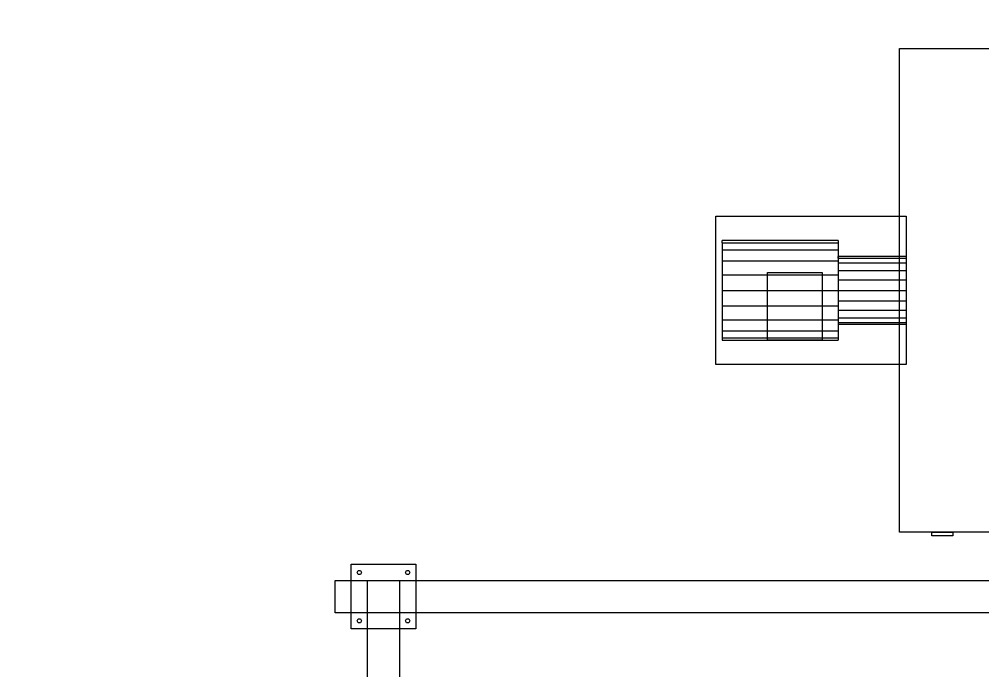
# Model space of a CAD drawing. Header units: millimetres. Extents: x -191664 to 191490, y -197311 to 10263.
# Drawn here: x -624 to 2362, y -129280 to -127259 of the extents above; entities that cross this region are included whole.
import ezdxf

# ---------------------------------------------------------------- set-up
doc = ezdxf.new("R2010")
doc.units = ezdxf.units.MM
doc.layers.add('DET_secador_superior', color=7, linetype='Continuous', lineweight=0)
doc.layers.add('R15_COTAS_TRANSPORTE_P', color=1, linetype='Continuous', lineweight=0)
doc.dimstyles.new('PLANTA_20', dxfattribs={"dimtxt": 50, "dimasz": 30, "dimexe": 30, "dimexo": 16, "dimgap": 20, "dimtad": 1, "dimtih": 1, "dimtoh": 1, "dimdec": 1, "dimzin": 0, "dimdsep": 46, "dimcen": 0.09, "dimadec": 0, "dimazin": 0, "dimtfac": 1, "dimtdec": 4, "dimtofl": 0, "dimtmove": 0, "dimatfit": 3, "dimfxl": 1, "dimtolj": 1, "dimtzin": 0, "dimarcsym": 0})

# ---------------------------------------------------------------- blocks, each defined once
blk = doc.blocks.new('*D131')
at = {"layer": 'Defpoints', "color": 0, "transparency": 16777216}
for p in [(1100, -183968.1), (1139.8, -184162.7), (1104.6, -184212), (1304.6, -184212), (1304.6, -184212)]:
    blk.add_point(p, dxfattribs=at)
at = {"layer": 'R15_COTAS_TRANSPORTE_P', "color": 0, "lineweight": -2, "transparency": 16777216}
blk.add_arc((1304.6, -184212), 172, 140.0034, 169.9966, dxfattribs=at)
at = {"layer": 'R15_COTAS_TRANSPORTE_P', "color": 0, "transparency": 16777216}
for points in [[(1169.3, -184097.9), (1176.3, -184105), (1194, -184080.2)], [(1140.2, -184182.6), (1130.2, -184181.7), (1132.6, -184212)]]:
    blk.add_solid(points, dxfattribs=at)
blk = doc.blocks.new('*D132')
at = {"layer": 'Defpoints', "color": 0, "transparency": 16777216}
for p in [(-500, -194490), (-500, -194490), (500, -194490), (203.3, -194656.7), (439.7, -194832)]:
    blk.add_point(p, dxfattribs=at)
at = {"layer": 'R15_COTAS_TRANSPORTE_P', "color": 0, "lineweight": -2, "transparency": 16777216}
blk.add_arc((-500, -194490), 722.8, 342.3783, 357.6217, dxfattribs=at)
at = {"layer": 'R15_COTAS_TRANSPORTE_P', "color": 0, "transparency": 16777216}
for points in [[(217.2, -194519.9), (227.1, -194520.1), (222.8, -194490)], [(193.6, -194710.4), (184.1, -194707.2), (179.2, -194737.2)]]:
    blk.add_solid(points, dxfattribs=at)
blk = doc.blocks.new('*D133')
at = {"layer": 'Defpoints', "color": 0, "transparency": 16777216}
for p in [(439.7, -194148), (217.9, -194406.1), (-500, -194490), (-500, -194490), (500, -194490)]:
    blk.add_point(p, dxfattribs=at)
at = {"layer": 'R15_COTAS_TRANSPORTE_P', "color": 0, "lineweight": -2, "transparency": 16777216}
blk.add_arc((-500, -194490), 722.8, 2.3783, 17.6217, dxfattribs=at)
at = {"layer": 'R15_COTAS_TRANSPORTE_P', "color": 0, "transparency": 16777216}
for points in [[(184.1, -194272.8), (193.6, -194269.6), (179.2, -194242.8)], [(227.1, -194459.9), (217.2, -194460.1), (222.8, -194490)]]:
    blk.add_solid(points, dxfattribs=at)

msp = doc.modelspace()

# ---------------------------------------------------------------- linework, layer by layer
at = {"layer": 'DET_secador_superior', "color": 254, "true_color": 0xd8e0dc}
for p, q in [((2104.71, -128850), (2104.71, -127350)), ((2104.71, -127350), (5104.71, -127350)), ((5104.71, -128850), (2104.71, -128850))]:
    msp.add_line(p, q, dxfattribs=at)
at = {"layer": 'DET_secador_superior', "color": 251, "true_color": 0x536a64}
for p, q in [((1534.71, -128330), (1534.71, -127870)), ((1534.71, -127870), (2124.71, -127870)), ((2124.71, -127870), (2124.71, -128330)), ((2124.71, -128330), (1534.71, -128330))]:
    msp.add_line(p, q, dxfattribs=at)
at = {"layer": 'DET_secador_superior', "color": 142, "true_color": 0x159eb4}
for p, q in [((1554.71, -127952.59), (1554.71, -127945)), ((1914.71, -127945), (1554.71, -127945)), ((1554.71, -127952.59), (1554.71, -127974.6)), ((1554.71, -127952.59), (1914.71, -127952.59)), ((1914.71, -127945), (1914.71, -127952.59)), ((1914.71, -127952.59), (1914.71, -127974.6)), ((1554.71, -127974.6), (1554.71, -128008.89)), ((1554.71, -127974.6), (1914.71, -127974.6)), ((1914.71, -127974.6), (1914.71, -128008.89)), ((1554.71, -128008.89), (1554.71, -128052.1)), ((1554.71, -128008.89), (1914.71, -128008.89)), ((1914.71, -128008.89), (1914.71, -128052.1)), ((1554.71, -128052.1), (1554.71, -128100)), ((1554.71, -128052.1), (1914.71, -128052.1)), ((1914.71, -128052.1), (1914.71, -128100)), ((1554.71, -128100), (1554.71, -128147.9)), ((1554.71, -128100), (1914.71, -128100)), ((1914.71, -128100), (1914.71, -128147.9)), ((1554.71, -128147.9), (1554.71, -128191.11)), ((1554.71, -128147.9), (1914.71, -128147.9)), ((1914.71, -128147.9), (1914.71, -128191.11)), ((1554.71, -128191.11), (1554.71, -128225.4)), ((1554.71, -128191.11), (1914.71, -128191.11)), ((1914.71, -128191.11), (1914.71, -128225.4)), ((1554.71, -128225.4), (1554.71, -128247.41)), ((1554.71, -128225.4), (1914.71, -128225.4)), ((1554.71, -128247.41), (1554.71, -128255)), ((1554.71, -128247.41), (1914.71, -128247.41)), ((1914.71, -128225.4), (1914.71, -128247.41)), ((1914.71, -128247.41), (1914.71, -128255)), ((1554.71, -128255), (1914.71, -128255))]:
    msp.add_line(p, q, dxfattribs=at)
at = {"layer": 'DET_secador_superior', "color": 252, "true_color": 0x798e91}
for p, q in [((1914.71, -128000.14), (1914.71, -127995)), ((2124.71, -127995), (1914.71, -127995)), ((1914.71, -128000.14), (1914.71, -128015.05)), ((1914.71, -128000.14), (2124.71, -128000.14)), ((2124.71, -127995), (2124.71, -128000.14)), ((2124.71, -128000.14), (2124.71, -128015.05)), ((1914.71, -128015.05), (1914.71, -128038.28)), ((1914.71, -128015.05), (2124.71, -128015.05)), ((1914.71, -128038.28), (1914.71, -128067.55)), ((1914.71, -128038.28), (2124.71, -128038.28)), ((2124.71, -128015.05), (2124.71, -128038.28)), ((2124.71, -128038.28), (2124.71, -128067.55)), ((1914.71, -128067.55), (1914.71, -128100)), ((1914.71, -128067.55), (2124.71, -128067.55)), ((2124.71, -128067.55), (2124.71, -128100)), ((1914.71, -128100), (1914.71, -128132.45)), ((1914.71, -128100), (2124.71, -128100)), ((2124.71, -128100), (2124.71, -128132.45)), ((1914.71, -128132.45), (1914.71, -128161.72)), ((1914.71, -128132.45), (2124.71, -128132.45)), ((2124.71, -128132.45), (2124.71, -128161.72)), ((1914.71, -128161.72), (1914.71, -128184.95)), ((1914.71, -128161.72), (2124.71, -128161.72)), ((2124.71, -128161.72), (2124.71, -128184.95)), ((1914.71, -128184.95), (1914.71, -128199.86)), ((1914.71, -128184.95), (2124.71, -128184.95)), ((2124.71, -128184.95), (2124.71, -128199.86)), ((1914.71, -128199.86), (1914.71, -128205)), ((1914.71, -128199.86), (2124.71, -128199.86)), ((1914.71, -128205), (2124.71, -128205)), ((2124.71, -128199.86), (2124.71, -128205)), ((2204.71, -128862), (2204.71, -128850)), ((2204.71, -128850), (2269.71, -128850)), ((2269.71, -128862), (2204.71, -128862)), ((2269.71, -128850), (2269.71, -128862))]:
    msp.add_line(p, q, dxfattribs=at)
at = {"layer": 'DET_secador_superior', "color": 129, "true_color": 0x304542}
for p, q in [((1694.71, -128255), (1694.71, -128045)), ((1694.71, -128045), (1864.71, -128045)), ((1864.71, -128045), (1864.71, -128255)), ((1864.71, -128255), (1694.71, -128255))]:
    msp.add_line(p, q, dxfattribs=at)
at = {"layer": 'DET_secador_superior', "color": 253, "true_color": 0xa6b3ba}
for p, q in [((404.71, -129150), (404.71, -128950)), ((404.71, -128950), (604.71, -128950)), ((604.71, -128950), (604.71, -129150)), ((354.71, -129100), (354.71, -129000)), ((354.71, -129000), (3854.71, -129000)), ((454.71, -129100), (454.71, -129000)), ((454.71, -129000), (554.71, -129000)), ((454.71, -130050), (454.71, -129000)), ((554.71, -129000), (554.71, -129100)), ((554.71, -129000), (554.71, -130050)), ((3854.71, -129100), (354.71, -129100)), ((554.71, -129100), (454.71, -129100)), ((604.71, -129150), (404.71, -129150))]:
    msp.add_line(p, q, dxfattribs=at)
at = {"layer": 'DET_secador_superior', "color": 9, "true_color": 0xb9c3c7}
for p, q in [((422.71, -128975), (426.21, -128968.94)), ((426.21, -128968.94), (433.21, -128968.94)), ((433.21, -128968.94), (436.71, -128975)), ((572.71, -128975), (576.21, -128968.94)), ((576.21, -128968.94), (583.21, -128968.94)), ((583.21, -128968.94), (586.71, -128975)), ((426.21, -128981.06), (422.71, -128975)), ((433.21, -128981.06), (426.21, -128981.06)), ((436.71, -128975), (433.21, -128981.06)), ((576.21, -128981.06), (572.71, -128975)), ((583.21, -128981.06), (576.21, -128981.06)), ((586.71, -128975), (583.21, -128981.06)), ((422.71, -129125), (426.21, -129118.94)), ((426.21, -129131.06), (422.71, -129125)), ((426.21, -129118.94), (433.21, -129118.94)), ((433.21, -129131.06), (426.21, -129131.06)), ((433.21, -129118.94), (436.71, -129125)), ((436.71, -129125), (433.21, -129131.06)), ((572.71, -129125), (576.21, -129118.94)), ((576.21, -129131.06), (572.71, -129125)), ((576.21, -129118.94), (583.21, -129118.94)), ((583.21, -129131.06), (576.21, -129131.06)), ((583.21, -129118.94), (586.71, -129125)), ((586.71, -129125), (583.21, -129131.06))]:
    msp.add_line(p, q, dxfattribs=at)

# ---------------------------------------------------------------- dimensions: what is measured, and where the dimension line sits
at = {"layer": 'R15_COTAS_TRANSPORTE_P'}
for base, line1, line2, picture, middle in [((217.89, -194406.09), ((-500, -194490), (500, -194490)), ((-500, -194490), (439.69, -194147.98)), '*D133', (191490.46, -33543.69)), ((203.29, -194656.68), ((-500, -194490), (500, -194490)), ((-500, -194490), (439.69, -194832.02)), '*D132', (-191664.11, -34001.98)), ((1139.8, -184162.66), ((1304.62, -184212), (1104.62, -184212)), ((1304.62, -184212), (1100, -183968.15)), '*D131', (-166426.35, -78863.51))]:
    dim = msp.add_angular_dim_2l(base=base, line1=line1, line2=line2, dimstyle='PLANTA_20', dxfattribs=at)
    dim.commit()
    dim.dimension.update_dxf_attribs({"geometry": picture, "text_midpoint": middle})

doc.saveas('drawing.dxf')
